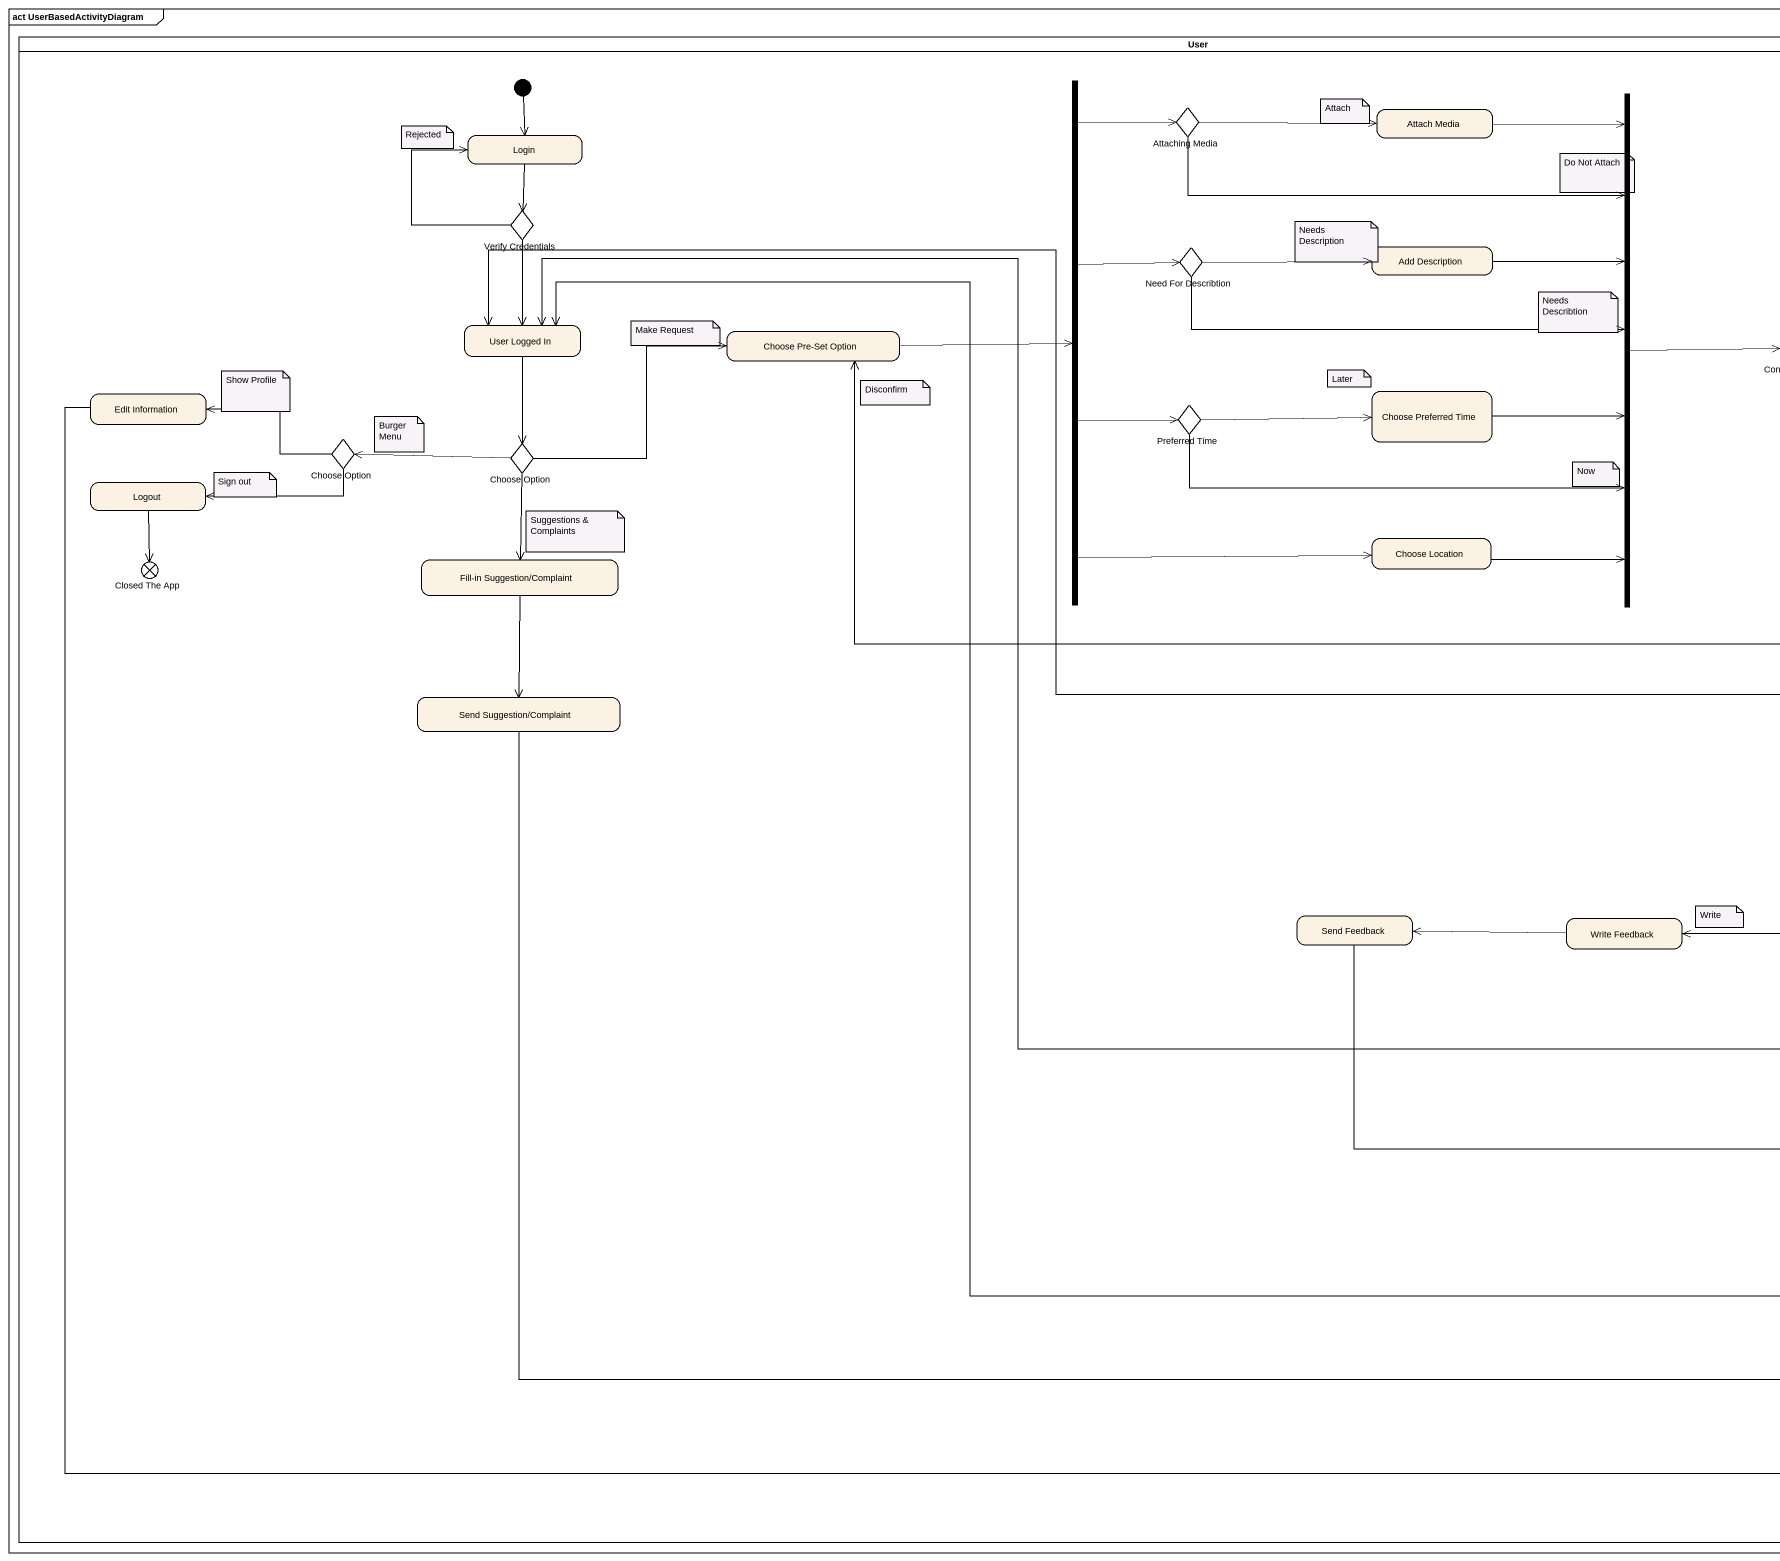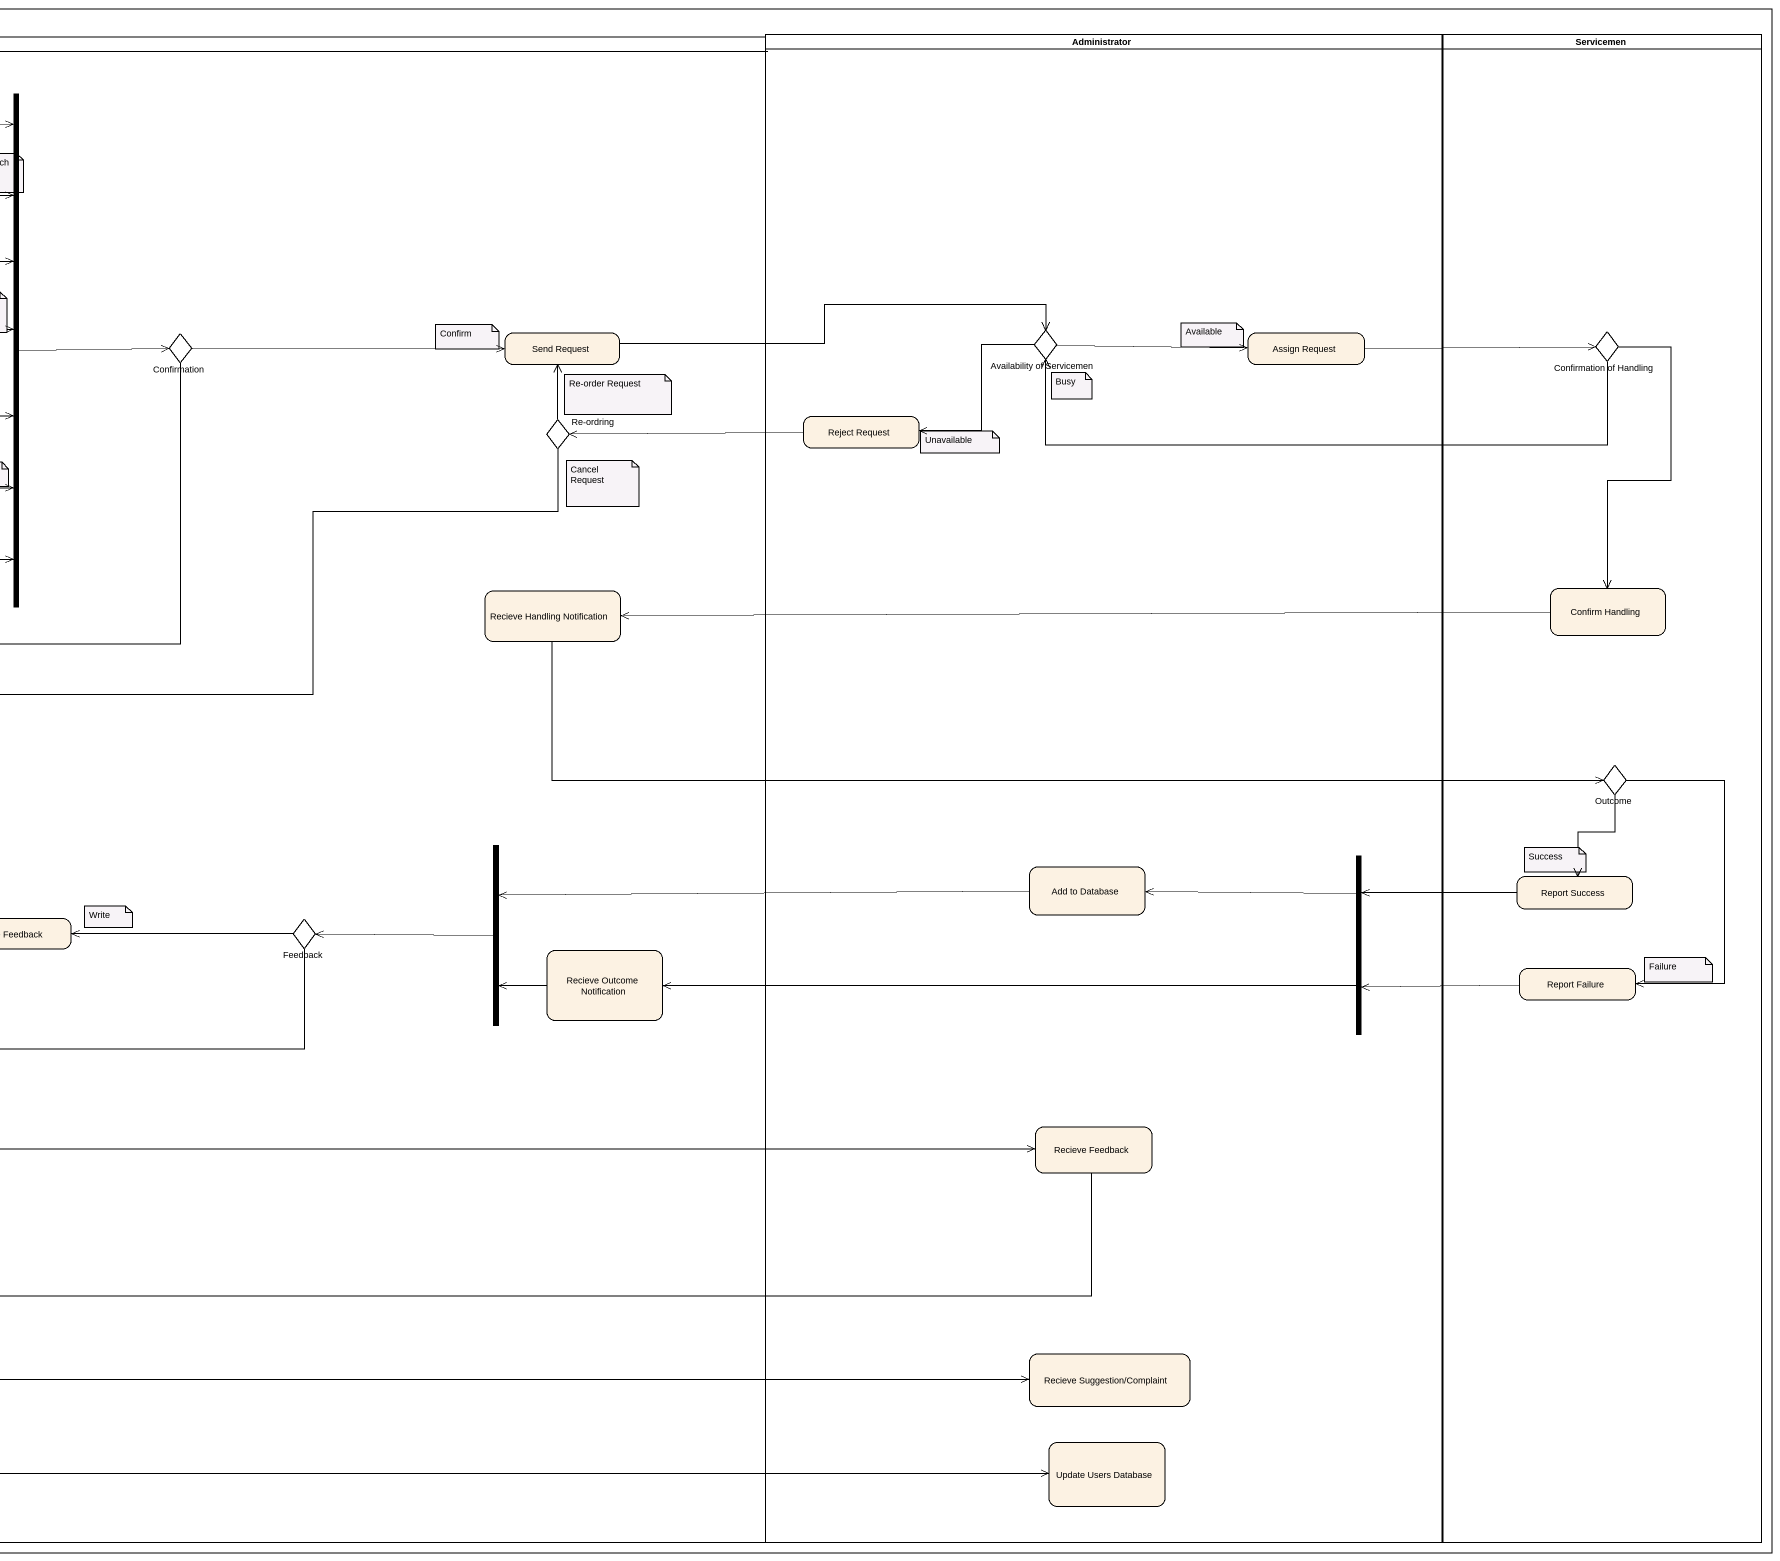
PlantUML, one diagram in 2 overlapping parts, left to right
@startuml
mainframe act UserBasedActivityDiagram
hide empty description
state User <<partition>> {
  state fork1 <<fork>>
  state "Attaching Media" as Attaching_Media <<choice>>
  state "Attach Media" as Attach_Media
  state fork2 <<join>>
  state Login
  state "Verify Credentials" as Verify_Credentials <<choice>>
  state "Need For Describtion" as Need_For_Describtion <<choice>>
  state "Add Description" as Add_Description
  state "User Logged In" as User_Logged_In
  state "Choose Pre-Set Option" as Choose_Pre_Set_Option
  state Confirmation <<choice>>
  state "Send Request" as Send_Request
  state "Choose Preferred Time" as Choose_Preferred_Time
  state "Edit Information" as Edit_Information
  state "Preferred Time" as Preferred_Time <<choice>>
  state "Re-ordring" as Re_ordring <<choice>>
  state "Choose Option" as Choose_Option <<choice>>
  state "Choose Option" as Choose_Option_2 <<choice>>
  state Logout
  state "Choose Location" as Choose_Location
  state "Closed The App" as Closed_The_App <<end>>
  state "Fill-in Suggestion/Complaint" as Fill_in_Suggestion_Complaint
  state "Recieve Handling Notification" as Recieve_Handling
  state "Send Suggestion/Complaint" as Send_Suggestion_Complaint
  state fork3 <<join>>
  state "Send Feedback" as Send_Feedback
  state "Write Feedback" as Write_Feedback
  state Feedback <<choice>>
  state "Recieve Outcome Notification" as Recieve_Outcome_Notification
  [*] --> Login
}
state Administrator <<partition>> {
  state "Availability of Servicemen" as Availability_of_Servicemen <<choice>>
  state "Assign Request" as Assign_Request
  state "Reject Request" as Reject_Request
  state fork4 <<fork>>
  state "Add to Database" as Add_to_Database
  state "Recieve Feedback" as Recieve_Feedback
  state "Recieve Suggestion/Complaint" as Recieve_Suggestion_Complaint
  state "Update Users Database" as Update_Users_Database
}
state Servicemen <<partition>> {
  state "Confirmation of Handling" as Confirmation_of_Handling <<choice>>
  state "Confirm Handling" as Confirm_Handling
  state Outcome <<choice>>
  state "Report Success" as Report_Success
  state "Report Failure" as Report_Failure
}
fork1 -up-> Attaching_Media
fork1 -up-> Need_For_Describtion
fork1 --> Preferred_Time
fork1 -right-> Choose_Location
Attaching_Media -right-> Attach_Media
Attaching_Media -right-> fork2
Attach_Media --> fork2
fork2 -right-> Confirmation
Login --> Verify_Credentials
Verify_Credentials -up-> Login
Verify_Credentials --> User_Logged_In
Need_For_Describtion -right-> fork2
Need_For_Describtion -right-> Add_Description
Add_Description -right-> fork2
User_Logged_In --> Choose_Option_2
Choose_Pre_Set_Option -right-> fork1
Confirmation -left-> Choose_Pre_Set_Option
Confirmation -right-> Send_Request
Send_Request -right-> Availability_of_Servicemen
Availability_of_Servicemen -right-> Assign_Request
Availability_of_Servicemen -left-> Reject_Request
Assign_Request -right-> Confirmation_of_Handling
Confirmation_of_Handling -left-> Availability_of_Servicemen
Confirmation_of_Handling --> Confirm_Handling
Choose_Preferred_Time -right-> fork2
Edit_Information -right-> Update_Users_Database
Preferred_Time -right-> fork2
Preferred_Time -right-> Choose_Preferred_Time
Re_ordring -left-> User_Logged_In
Re_ordring -up-> Send_Request
Reject_Request -left-> Re_ordring
Choose_Option -left-> Edit_Information
Choose_Option -left-> Logout
Choose_Option_2 -right-> Choose_Pre_Set_Option
Choose_Option_2 -left-> Choose_Option
Choose_Option_2 --> Fill_in_Suggestion_Complaint
Logout --> Closed_The_App
Choose_Location -up-> fork2
Fill_in_Suggestion_Complaint --> Send_Suggestion_Complaint
Recieve_Handling -right-> Outcome
Confirm_Handling -left-> Recieve_Handling
Send_Suggestion_Complaint -right-> Recieve_Suggestion_Complaint
Outcome --> Report_Success
Outcome --> Report_Failure
fork3 -left-> Feedback
fork4 -left-> Add_to_Database
fork4 -left-> Recieve_Outcome_Notification
Add_to_Database -left-> fork3
Report_Success -left-> fork4
Send_Feedback -right-> Recieve_Feedback
Write_Feedback -left-> Send_Feedback
Feedback -left-> User_Logged_In
Feedback -left-> Write_Feedback
Recieve_Outcome_Notification -left-> fork3
Report_Failure -left-> fork4
Recieve_Feedback -left-> User_Logged_In
note as N1
  Attach
end note
note as N2
  Rejected
end note
note as N3
  Do Not Attach
end note
note as N4
  Needs Description
end note
note as N5
  Needs Describtion
end note
note as N6
  Make Request
end note
note as N7
  Confirm
end note
note as N8
  Available
end note
note as N9
  Show Profile
end note
note as N10
  Disconfirm
end note
note as N11
  Later
end note
note as N12
  Re-order Request
end note
note as N13
  Busy
end note
note as N14
  Burger Menu
end note
note as N15
  Unavailable
end note
note as N16
  Now
end note
note as N17
  Cancel Request
end note
note as N18
  Sign out
end note
note as N19
  Suggestions & Complaints
end note
note as N20
  Success
end note
note as N21
  Write
end note
note as N22
  Failure
end note
@enduml
